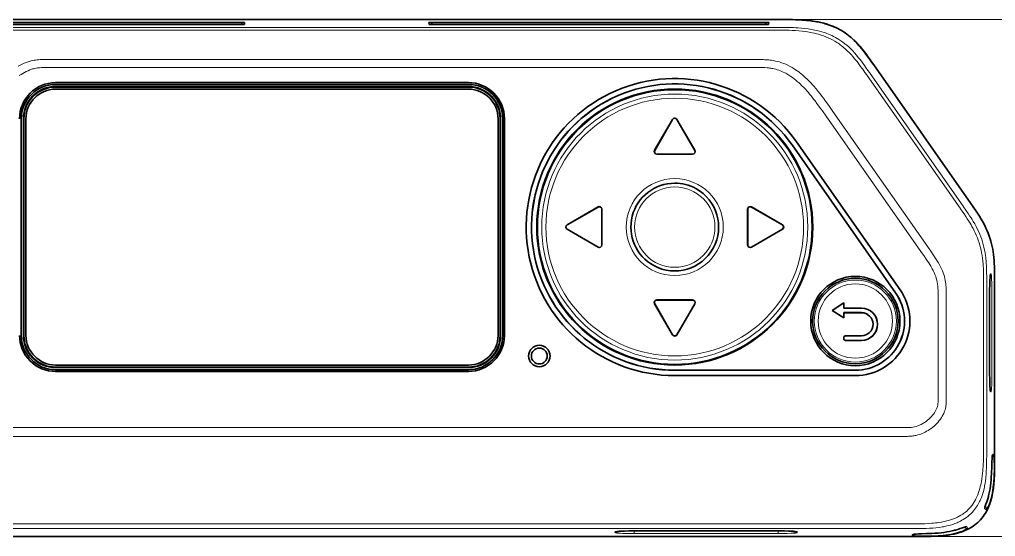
# Model space of a CAD drawing. Extents: x 0 to 297, y 0 to 210.
# Drawn here: x 122.3 to 197.9, y 76.2 to 116.3 of the extents above; entities that cross this region are included whole.
import ezdxf

# ---------------------------------------------------------------- set-up
doc = ezdxf.new("R2010")
doc.units = 0

msp = doc.modelspace()

# ---------------------------------------------------------------- linework, layer by layer
at = {"color": 7, "lineweight": 35}
for p, q in [((117.792, 116.278), (181.025, 116.278)), ((117.792, 116.278), (181.025, 116.278)), ((139.491, 116.047), (118.665, 116.047)), ((139.485, 115.887), (118.67, 115.887)), ((154.225, 116.047), (180.131, 116.047)), ((154.23, 115.887), (180.125, 115.887)), ((125.063, 111.384), (157.063, 111.384)), ((125.063, 111.247), (157.063, 111.247)), ((157.063, 111.084), (125.063, 111.084)), ((125.063, 111.044), (157.063, 111.044)), ((125.063, 110.881), (157.063, 110.881)), ((157.063, 89.486), (125.063, 89.486)), ((157.063, 89.323), (125.063, 89.323)), ((125.063, 89.284), (157.063, 89.284)), ((157.063, 89.12), (125.063, 89.12)), ((157.063, 88.984), (125.063, 88.984)), ((191.849, 76.189), (112.821, 76.189))]:
    msp.add_line(p, q, dxfattribs=at)
at = {"color": 7, "lineweight": 35, "ltscale": 0.003998}
for p, q in [((139.485, 115.887), (139.491, 116.047)), ((154.23, 115.887), (154.225, 116.047)), ((180.125, 115.887), (180.131, 116.047))]:
    msp.add_line(p, q, dxfattribs=at)
at = {"color": 7, "lineweight": 35, "ltscale": 0.005292}
for p, q in [((139.485, 115.887), (139.696, 115.898)), ((154.019, 115.898), (154.23, 115.887)), ((180.125, 115.887), (180.336, 115.898))]:
    msp.add_line(p, q, dxfattribs=at)
at = {"color": 7, "lineweight": 35, "ltscale": 0.005448}
for p, q in [((139.709, 116.035), (139.491, 116.047)), ((154.007, 116.035), (154.225, 116.047)), ((180.131, 116.047), (180.349, 116.035))]:
    msp.add_line(p, q, dxfattribs=at)
at = {"color": 7, "lineweight": 35, "ltscale": 0.003447}
for p, q in [((139.696, 115.898), (139.709, 116.035)), ((154.019, 115.898), (154.007, 116.035)), ((180.349, 116.035), (180.336, 115.898))]:
    msp.add_line(p, q, dxfattribs=at)
at = {"color": 1, "lineweight": 13}
for p, q in [((181.025, 116.278), (214.61, 116.278)), ((191.849, 76.189), (214.61, 76.189))]:
    msp.add_line(p, q, dxfattribs=at)
at = {"color": 7, "lineweight": 13}
for p, q in [((180.6, 115.668), (118.595, 115.668)), ((180.6, 115.458), (118.595, 115.458)), ((124.262, 113.175), (179.439, 113.175)), ((124.262, 112.562), (179.439, 112.562)), ((117.689, 84.628), (190.884, 84.628)), ((117.689, 83.952), (190.884, 83.952)), ((191.204, 77.163), (113.367, 77.163)), ((191.204, 76.797), (113.367, 76.797))]:
    msp.add_line(p, q, dxfattribs=at)
at = {"color": 7, "lineweight": 13, "ltscale": 0.002681}
msp.add_line((180.707, 115.668), (180.6, 115.668), dxfattribs=at)
at = {"color": 7, "lineweight": 13, "ltscale": 0.002686}
msp.add_line((180.707, 115.458), (180.6, 115.458), dxfattribs=at)
at = {"color": 7, "lineweight": 35, "ltscale": 0.328117}
msp.add_line((188.494, 112.755), (196.022, 102.004), dxfattribs=at)
at = {"color": 7, "lineweight": 13, "ltscale": 0.001592}
msp.add_line((188.213, 112.093), (188.177, 112.145), dxfattribs=at)
at = {"color": 7, "lineweight": 13, "ltscale": 0.313793}
for p, q in [((195.413, 101.811), (188.213, 112.093)), ((195.179, 101.648), (187.98, 111.93))]:
    msp.add_line(p, q, dxfattribs=at)
at = {"color": 7, "lineweight": 13, "ltscale": 0.001595}
msp.add_line((187.98, 111.93), (187.943, 111.982), dxfattribs=at)
at = {"color": 7, "lineweight": 13, "ltscale": 0.320054}
for p, q in [((185.33, 109.147), (192.673, 98.66)), ((184.8, 108.776), (192.143, 98.289))]:
    msp.add_line(p, q, dxfattribs=at)
at = {"color": 7, "lineweight": 35, "ltscale": 0.42}
for p, q in [((122.4, 108.584), (122.4, 91.784)), ((122.563, 91.784), (122.563, 108.584)), ((122.602, 108.584), (122.602, 91.784)), ((122.765, 108.584), (122.765, 91.784)), ((159.36, 91.784), (159.36, 108.584)), ((159.523, 91.784), (159.523, 108.584)), ((159.563, 108.584), (159.563, 91.784)), ((159.726, 91.784), (159.726, 108.584)), ((159.863, 91.784), (159.863, 108.584))]:
    msp.add_line(p, q, dxfattribs=at)
at = {"color": 7, "lineweight": 35, "ltscale": 0.069282}
for p, q in [((171.504, 106.134), (172.89, 108.534)), ((171.511, 106.13), (172.896, 108.53)), ((174.615, 106.13), (173.229, 108.53)), ((174.622, 106.134), (173.236, 108.534)), ((174.448, 105.834), (171.677, 105.834)), ((167.113, 101.742), (164.713, 100.357)), ((167.117, 101.736), (164.717, 100.35)), ((167.413, 98.798), (167.413, 101.569)), ((178.713, 101.569), (178.713, 98.798)), ((179.009, 101.736), (181.409, 100.35)), ((179.013, 101.742), (181.413, 100.357)), ((167.113, 98.625), (164.713, 100.01)), ((167.117, 98.632), (164.717, 100.017)), ((179.009, 98.632), (181.409, 100.017)), ((179.013, 98.625), (181.413, 100.01)), ((171.504, 94.234), (172.89, 91.834)), ((171.511, 94.237), (172.896, 91.837)), ((171.677, 94.534), (174.448, 94.534)), ((174.615, 94.237), (173.229, 91.837)), ((174.622, 94.234), (173.236, 91.834))]:
    msp.add_line(p, q, dxfattribs=at)
at = {"color": 7, "lineweight": 13, "ltscale": 0.000197164}
for p, q in [((172.896, 108.53), (172.89, 108.534)), ((173.229, 108.53), (173.236, 108.534)), ((164.717, 100.35), (164.713, 100.357)), ((164.717, 100.017), (164.713, 100.01)), ((181.409, 100.35), (181.413, 100.357)), ((181.409, 100.017), (181.413, 100.01)), ((172.896, 91.837), (172.89, 91.834)), ((173.229, 91.837), (173.236, 91.834))]:
    msp.add_line(p, q, dxfattribs=at)
at = {"color": 7, "lineweight": 35, "ltscale": 0.35}
for p, q in [((182.497, 106.79), (190.527, 95.322)), ((182.155, 106.55), (190.185, 95.082)), ((182.158, 106.552), (190.188, 95.084)), ((187.063, 89.084), (173.063, 89.084)), ((187.063, 89.08), (173.063, 89.08)), ((187.063, 88.666), (173.063, 88.666))]:
    msp.add_line(p, q, dxfattribs=at)
at = {"color": 7, "lineweight": 13, "ltscale": 0.000196927}
for p, q in [((171.511, 106.13), (171.504, 106.134)), ((174.615, 106.13), (174.622, 106.134)), ((171.511, 94.237), (171.504, 94.234)), ((174.615, 94.237), (174.622, 94.234))]:
    msp.add_line(p, q, dxfattribs=at)
at = {"color": 7, "lineweight": 13, "ltscale": 8.7519e-05}
msp.add_line((182.158, 106.552), (182.155, 106.55), dxfattribs=at)
at = {"color": 7, "lineweight": 35, "ltscale": 0.069283}
for p, q in [((174.448, 105.842), (171.677, 105.842)), ((167.405, 98.798), (167.405, 101.569)), ((178.721, 101.569), (178.721, 98.798)), ((171.677, 94.526), (174.448, 94.526))]:
    msp.add_line(p, q, dxfattribs=at)
at = {"color": 7, "lineweight": 13, "ltscale": 0.000198746}
for p, q in [((171.677, 105.842), (171.677, 105.834)), ((174.448, 105.842), (174.448, 105.834)), ((167.405, 101.569), (167.413, 101.569)), ((178.721, 101.569), (178.713, 101.569)), ((167.405, 98.798), (167.413, 98.798)), ((178.721, 98.798), (178.713, 98.798)), ((171.677, 94.526), (171.677, 94.534))]:
    msp.add_line(p, q, dxfattribs=at)
at = {"color": 7, "lineweight": 13, "ltscale": 0.000196832}
for p, q in [((167.117, 101.736), (167.113, 101.742)), ((167.117, 98.632), (167.113, 98.625))]:
    msp.add_line(p, q, dxfattribs=at)
at = {"color": 7, "lineweight": 13, "ltscale": 0.000197022}
for p, q in [((179.009, 101.736), (179.013, 101.742)), ((179.009, 98.632), (179.013, 98.625))]:
    msp.add_line(p, q, dxfattribs=at)
at = {"color": 7, "lineweight": 13, "ltscale": 0.001517}
msp.add_line((195.179, 101.648), (195.214, 101.598), dxfattribs=at)
at = {"color": 7, "lineweight": 13, "ltscale": 0.00152}
msp.add_line((195.413, 101.811), (195.447, 101.762), dxfattribs=at)
at = {"color": 7, "lineweight": 35, "ltscale": 0.000530051}
msp.add_line((197.519, 99.275), (197.513, 99.295), dxfattribs=at)
at = {"color": 7, "lineweight": 13, "ltscale": 0.00575}
msp.add_line((197.505, 96.296), (197.492, 96.066), dxfattribs=at)
at = {"color": 7, "lineweight": 35, "ltscale": 0.005599}
msp.add_line((197.493, 96.057), (197.505, 96.281), dxfattribs=at)
at = {"color": 7, "lineweight": 13, "ltscale": 0.000384379}
msp.add_line((197.505, 96.281), (197.505, 96.296), dxfattribs=at)
at = {"color": 7, "lineweight": 13, "ltscale": 0.000788117}
msp.add_line((197.578, 96.565), (197.546, 96.565), dxfattribs=at)
at = {"color": 7, "lineweight": 13, "ltscale": 0.005738}
msp.add_line((197.619, 96.34), (197.633, 96.111), dxfattribs=at)
at = {"color": 7, "lineweight": 35, "ltscale": 0.349612}
msp.add_line((197.858, 96.181), (197.858, 82.197), dxfattribs=at)
at = {"color": 7, "lineweight": 13, "ltscale": 0.001833}
msp.add_line((197.003, 95.916), (197.003, 95.989), dxfattribs=at)
at = {"color": 7, "lineweight": 13, "ltscale": 0.320125}
for p, q in [((197.003, 83.111), (197.003, 95.916)), ((197.248, 83.111), (197.248, 95.916))]:
    msp.add_line(p, q, dxfattribs=at)
at = {"color": 7, "lineweight": 13, "ltscale": 0.001829}
msp.add_line((197.248, 95.916), (197.248, 95.989), dxfattribs=at)
at = {"color": 7, "lineweight": 13, "ltscale": 8.76285e-05}
msp.add_line((190.188, 95.084), (190.185, 95.082), dxfattribs=at)
at = {"color": 7, "lineweight": 13, "ltscale": 0.207325}
for p, q in [((193.48, 95.056), (193.48, 86.763)), ((194.109, 95.056), (194.109, 86.763))]:
    msp.add_line(p, q, dxfattribs=at)
at = {"color": 7, "lineweight": 13, "ltscale": 0.16}
for p, q in [((197.476, 88.784), (197.476, 95.184)), ((197.652, 95.184), (197.652, 88.784))]:
    msp.add_line(p, q, dxfattribs=at)
at = {"color": 7, "lineweight": 35, "ltscale": 0.16}
msp.add_line((197.476, 88.784), (197.476, 95.184), dxfattribs=at)
at = {"color": 7, "lineweight": 13, "ltscale": 0.000198555}
msp.add_line((174.448, 94.526), (174.448, 94.534), dxfattribs=at)
at = {"color": 7, "lineweight": 35, "ltscale": 0.026976}
for p in [(186.165, 94.3), (186.165, 93.141)]:
    msp.add_line(p, (185.255, 93.721), dxfattribs=at)
at = {"color": 7, "lineweight": 35, "ltscale": 0.026754}
for p, q in [((186.163, 94.296), (185.26, 93.721)), ((185.26, 93.721), (186.163, 93.146))]:
    msp.add_line(p, q, dxfattribs=at)
at = {"color": 7, "lineweight": 35, "ltscale": 0.000136057}
msp.add_line((186.163, 94.296), (186.165, 94.3), dxfattribs=at)
at = {"color": 7, "lineweight": 35, "ltscale": 0.01}
for p, q in [((186.163, 94.296), (186.163, 93.896)), ((186.163, 93.546), (186.163, 93.146))]:
    msp.add_line(p, q, dxfattribs=at)
at = {"color": 7, "lineweight": 35, "ltscale": 9.25212e-05}
msp.add_line((186.163, 93.896), (186.165, 93.898), dxfattribs=at)
at = {"color": 7, "lineweight": 35, "ltscale": 0.034375}
for p, q in [((187.538, 93.896), (186.163, 93.896)), ((187.538, 93.546), (186.163, 93.546))]:
    msp.add_line(p, q, dxfattribs=at)
at = {"color": 7, "lineweight": 35, "ltscale": 0.010054}
for p, q in [((186.165, 94.3), (186.165, 93.898)), ((186.165, 93.543), (186.165, 93.141))]:
    msp.add_line(p, q, dxfattribs=at)
at = {"color": 7, "lineweight": 35, "ltscale": 0.03431}
for p, q in [((187.538, 93.898), (186.165, 93.898)), ((187.538, 93.543), (186.165, 93.543))]:
    msp.add_line(p, q, dxfattribs=at)
at = {"color": 7, "lineweight": 13, "ltscale": 6.56128e-05}
msp.add_line((187.538, 93.898), (187.538, 93.896), dxfattribs=at)
at = {"color": 7, "lineweight": 35, "ltscale": 0.000121689}
msp.add_line((185.26, 93.721), (185.255, 93.721), dxfattribs=at)
at = {"color": 7, "lineweight": 35, "ltscale": 9.2386e-05}
msp.add_line((186.163, 93.546), (186.165, 93.543), dxfattribs=at)
at = {"color": 7, "lineweight": 35, "ltscale": 0.00013589}
msp.add_line((186.163, 93.146), (186.165, 93.141), dxfattribs=at)
at = {"color": 7, "lineweight": 13, "ltscale": 6.54221e-05}
for p, q in [((187.538, 93.543), (187.538, 93.546)), ((187.538, 91.748), (187.538, 91.746)), ((187.538, 91.393), (187.538, 91.396))]:
    msp.add_line(p, q, dxfattribs=at)
at = {"color": 7, "lineweight": 13, "ltscale": 9.2386e-05}
for p, q in [((186.16, 91.598), (186.163, 91.596)), ((186.16, 91.543), (186.163, 91.546))]:
    msp.add_line(p, q, dxfattribs=at)
at = {"color": 7, "lineweight": 35, "ltscale": 0.001382}
msp.add_line((186.16, 91.598), (186.16, 91.543), dxfattribs=at)
at = {"color": 7, "lineweight": 35, "ltscale": 0.001251}
msp.add_line((186.163, 91.596), (186.163, 91.546), dxfattribs=at)
at = {"color": 7, "lineweight": 35, "ltscale": 0.030691}
for p, q in [((187.538, 91.748), (186.31, 91.748)), ((187.538, 91.393), (186.31, 91.393))]:
    msp.add_line(p, q, dxfattribs=at)
at = {"color": 7, "lineweight": 13, "ltscale": 9.26557e-05}
for p, q in [((186.31, 91.748), (186.313, 91.746)), ((186.31, 91.393), (186.313, 91.396))]:
    msp.add_line(p, q, dxfattribs=at)
at = {"color": 7, "lineweight": 35, "ltscale": 0.030626}
for p, q in [((186.313, 91.746), (187.538, 91.746)), ((186.313, 91.396), (187.538, 91.396))]:
    msp.add_line(p, q, dxfattribs=at)
at = {"color": 7, "lineweight": 13, "ltscale": 8.75473e-05}
for p, q in [((173.063, 89.08), (173.063, 89.084)), ((187.063, 89.08), (187.063, 89.084))]:
    msp.add_line(p, q, dxfattribs=at)
at = {"color": 7, "lineweight": 13, "ltscale": 0.000786209}
msp.add_line((197.548, 87.403), (197.579, 87.403), dxfattribs=at)
at = {"color": 7, "lineweight": 13, "ltscale": 0.007665}
msp.add_line((197.002, 82.804), (197.003, 83.111), dxfattribs=at)
at = {"color": 7, "lineweight": 13, "ltscale": 0.007608}
msp.add_line((197.248, 82.807), (197.248, 83.111), dxfattribs=at)
at = {"color": 7, "lineweight": 13, "ltscale": 0.000768372}
msp.add_line((197.746, 82.573), (197.716, 82.57), dxfattribs=at)
at = {"color": 7, "lineweight": 13, "ltscale": 0.000388555}
msp.add_line((197.378, 79.231), (197.364, 79.238), dxfattribs=at)
at = {"color": 7, "lineweight": 13, "ltscale": 0.00305}
for p, q in [((197.184, 78.29), (197.078, 78.35)), ((195.756, 76.862), (195.696, 76.968))]:
    msp.add_line(p, q, dxfattribs=at)
at = {"color": 7, "lineweight": 13, "ltscale": 0.001394}
for p, q in [((168.43, 76.549), (168.43, 76.493)), ((182.556, 76.493), (182.556, 76.549))]:
    msp.add_line(p, q, dxfattribs=at)
at = {"color": 7, "lineweight": 13, "ltscale": 0.000877762}
msp.add_line((169.909, 76.624), (169.909, 76.589), dxfattribs=at)
at = {"color": 7, "lineweight": 13, "ltscale": 0.279168}
msp.add_line((181.076, 76.589), (169.909, 76.589), dxfattribs=at)
at = {"color": 7, "lineweight": 13, "ltscale": 0.004373}
for p, q in [((169.911, 76.414), (169.909, 76.589)), ((181.074, 76.414), (181.076, 76.589))]:
    msp.add_line(p, q, dxfattribs=at)
at = {"color": 7, "lineweight": 13, "ltscale": 0.279047}
msp.add_line((169.912, 76.625), (181.074, 76.625), dxfattribs=at)
at = {"color": 7, "lineweight": 35, "ltscale": 0.279039}
msp.add_line((169.912, 76.624), (181.074, 76.624), dxfattribs=at)
at = {"color": 7, "lineweight": 13, "ltscale": 0.00087738}
msp.add_line((181.076, 76.624), (181.076, 76.589), dxfattribs=at)
at = {"color": 7, "lineweight": 13, "ltscale": 0.000927734}
for p, q in [((191.204, 77.163), (191.241, 77.163)), ((191.204, 76.797), (191.241, 76.797))]:
    msp.add_line(p, q, dxfattribs=at)
at = {"color": 7, "lineweight": 13, "ltscale": 0.000387372}
msp.add_line((194.808, 76.682), (194.816, 76.669), dxfattribs=at)
at = {"color": 7, "lineweight": 13, "ltscale": 0.279084}
msp.add_line((181.074, 76.414), (169.911, 76.414), dxfattribs=at)
at = {"color": 7, "lineweight": 13, "ltscale": 0.000768162}
msp.add_line((191.476, 76.331), (191.473, 76.3), dxfattribs=at)
at = {"color": 7, "lineweight": 35}
for points in [[(181.025, 116.278), (181.478, 116.278), (181.933, 116.274), (182.187, 116.27), (182.439, 116.262), (182.637, 116.255), (182.834, 116.245), (183.132, 116.224), (183.288, 116.211), (183.444, 116.195), (183.583, 116.179), (183.722, 116.161), (183.941, 116.128), (184.157, 116.089), (184.371, 116.045), (184.583, 115.994), (184.79, 115.936), (184.892, 115.905), (184.993, 115.872), (185.127, 115.825), (185.26, 115.775), (185.39, 115.721), (185.545, 115.652), (185.698, 115.578), (185.847, 115.499), (185.994, 115.415), (186.138, 115.325), (186.27, 115.237), (186.4, 115.145), (186.527, 115.048), (186.651, 114.948), (186.733, 114.878), (186.813, 114.808), (186.97, 114.661), (187.098, 114.535), (187.222, 114.404), (187.344, 114.27), (187.434, 114.168), (187.522, 114.063), (187.695, 113.85), (187.831, 113.674), (187.966, 113.496), (188.143, 113.252), (188.261, 113.086), (188.494, 112.755)], [(181.025, 116.278), (181.645, 116.277), (181.955, 116.274), (182.189, 116.27), (182.423, 116.263), (182.599, 116.256), (182.774, 116.248), (182.95, 116.237), (183.126, 116.225), (183.389, 116.201), (183.652, 116.17), (183.787, 116.151), (183.923, 116.131), (184.048, 116.11), (184.173, 116.086), (184.394, 116.04), (184.503, 116.014), (184.613, 115.986), (184.721, 115.956), (184.829, 115.925), (184.99, 115.873), (185.15, 115.817), (185.307, 115.756), (185.462, 115.69)], [(186.939, 114.691), (187.058, 114.575), (187.174, 114.456), (187.287, 114.334), (187.37, 114.241), (187.452, 114.147), (187.611, 113.955), (187.766, 113.76), (187.917, 113.562), (188.064, 113.361), (188.161, 113.227), (188.352, 112.957), (188.494, 112.755)], [(197.858, 96.181), (197.857, 96.6), (197.855, 96.808), (197.847, 97.12), (197.838, 97.353), (197.824, 97.585), (197.805, 97.816), (197.78, 98.046), (197.749, 98.274), (197.715, 98.479), (197.675, 98.681), (197.629, 98.883), (197.576, 99.082), (197.517, 99.28), (197.447, 99.49), (197.369, 99.698), (197.284, 99.904), (197.192, 100.107), (197.093, 100.307), (197.029, 100.43), (196.963, 100.552), (196.893, 100.675), (196.822, 100.797), (196.68, 101.03), (196.532, 101.26), (196.424, 101.422), (196.203, 101.744), (196.022, 102.004)], [(197.527, 87.485), (197.516, 87.56), (197.506, 87.667), (197.496, 87.841), (197.486, 88.092), (197.479, 88.425), (197.476, 88.784)], [(197.858, 82.197), (197.856, 81.652), (197.853, 81.368), (197.847, 81.084), (197.838, 80.833), (197.825, 80.583), (197.806, 80.319), (197.779, 80.056), (197.764, 79.926), (197.745, 79.795), (197.725, 79.667), (197.703, 79.539), (197.669, 79.37), (197.631, 79.203), (197.588, 79.037), (197.559, 78.94), (197.529, 78.844), (197.499, 78.753), (197.467, 78.664), (197.414, 78.528), (197.356, 78.395), (197.294, 78.264), (197.227, 78.136), (197.147, 77.998), (197.061, 77.863), (196.969, 77.734), (196.871, 77.609), (196.767, 77.489), (196.657, 77.374), (196.55, 77.272), (196.438, 77.175), (196.321, 77.083), (196.2, 76.997), (196.075, 76.915), (195.946, 76.839), (195.821, 76.772), (195.693, 76.709), (195.563, 76.651), (195.43, 76.598), (195.34, 76.564), (195.25, 76.533), (195.066, 76.475), (194.91, 76.432), (194.753, 76.394), (194.594, 76.36), (194.478, 76.338), (194.361, 76.318), (194.235, 76.298), (194.109, 76.281), (193.88, 76.255), (193.648, 76.234), (193.416, 76.218), (193.24, 76.209), (193.065, 76.202), (192.797, 76.195), (192.527, 76.191), (192.346, 76.19), (191.849, 76.189)], [(197.169, 78.035), (197.212, 78.109), (197.253, 78.185), (197.293, 78.261), (197.33, 78.339), (197.4, 78.496), (197.464, 78.656), (197.521, 78.818), (197.564, 78.954), (197.602, 79.091), (197.638, 79.23), (197.661, 79.334), (197.684, 79.438), (197.722, 79.648), (197.751, 79.835), (197.775, 80.022), (197.796, 80.209), (197.808, 80.35), (197.819, 80.491), (197.831, 80.691), (197.841, 80.89), (197.848, 81.115), (197.853, 81.339), (197.856, 81.583), (197.857, 82.057), (197.858, 82.197)], [(197.619, 81.052), (197.642, 81.66), (197.655, 82.003), (197.666, 82.205), (197.677, 82.356)], [(197.619, 81.052), (197.606, 80.809), (197.589, 80.57), (197.567, 80.338), (197.54, 80.111), (197.507, 79.893), (197.469, 79.682), (197.426, 79.481), (197.395, 79.353), (197.378, 79.291)], [(197.378, 79.291), (197.326, 79.11), (197.253, 78.882), (197.184, 78.685), (197.13, 78.535), (197.111, 78.481), (197.098, 78.439)], [(169.912, 76.624), (169.492, 76.621), (169.166, 76.614), (168.94, 76.605), (168.757, 76.595), (168.657, 76.586), (168.593, 76.579)], [(182.392, 76.579), (182.273, 76.591), (182.104, 76.602), (181.886, 76.612), (181.566, 76.62), (181.143, 76.624), (181.074, 76.624)], [(192.994, 76.427), (192.581, 76.411), (192.205, 76.398), (191.97, 76.388), (191.785, 76.377), (191.69, 76.369)], [(191.849, 76.189), (192.309, 76.19), (192.724, 76.194), (192.932, 76.198), (193.185, 76.207), (193.438, 76.22), (193.72, 76.24), (193.861, 76.253), (194.001, 76.268), (194.132, 76.284), (194.262, 76.302), (194.384, 76.322), (194.505, 76.343), (194.693, 76.381), (194.88, 76.424), (195.065, 76.475), (195.248, 76.532), (195.406, 76.588), (195.562, 76.651), (195.715, 76.72), (195.865, 76.795), (196.011, 76.877)], [(192.994, 76.427), (193.238, 76.44), (193.476, 76.457), (193.709, 76.479), (193.935, 76.506), (194.154, 76.539), (194.364, 76.577), (194.565, 76.62), (194.693, 76.652), (194.756, 76.668)], [(195.608, 76.948), (195.526, 76.922), (195.38, 76.869), (195.179, 76.798), (195.004, 76.741), (194.819, 76.686), (194.756, 76.668)]]:
    msp.add_lwpolyline(points, dxfattribs=at)
at = {"color": 7, "lineweight": 13}
for points in [[(188.177, 112.145), (188.043, 112.337), (187.863, 112.591), (187.773, 112.716), (187.636, 112.902), (187.535, 113.037), (187.433, 113.171), (187.295, 113.345), (187.153, 113.516), (187.009, 113.682), (186.86, 113.843), (186.708, 113.999), (186.551, 114.148), (186.406, 114.277), (186.257, 114.401), (186.105, 114.519), (185.949, 114.631), (185.788, 114.737), (185.654, 114.819), (185.518, 114.896), (185.379, 114.969), (185.238, 115.038), (185.111, 115.095), (184.982, 115.149), (184.852, 115.2), (184.753, 115.236), (184.653, 115.27), (184.473, 115.327), (184.289, 115.378), (184.104, 115.424), (183.917, 115.464), (183.797, 115.488), (183.677, 115.509), (183.544, 115.531), (183.411, 115.55), (183.157, 115.581), (182.901, 115.607), (182.643, 115.627), (182.455, 115.638), (182.267, 115.647), (182.077, 115.654), (181.887, 115.659), (181.614, 115.664), (181.431, 115.666), (181.064, 115.668), (180.707, 115.668)], [(187.943, 111.982), (187.809, 112.174), (187.633, 112.421), (187.545, 112.543), (187.413, 112.724), (187.304, 112.869), (187.194, 113.011), (187.102, 113.126), (187.01, 113.239), (186.871, 113.403), (186.729, 113.561), (186.584, 113.713), (186.436, 113.86), (186.284, 114), (186.128, 114.134), (185.969, 114.261), (185.887, 114.322), (185.805, 114.382), (185.722, 114.439), (185.638, 114.495), (185.473, 114.597), (185.304, 114.692), (185.132, 114.781), (184.955, 114.863), (184.775, 114.939), (184.591, 115.009), (184.404, 115.073), (184.213, 115.13), (184.051, 115.174), (183.887, 115.214), (183.721, 115.25), (183.599, 115.274), (183.477, 115.296), (183.345, 115.318), (183.212, 115.338), (182.952, 115.37), (182.689, 115.397), (182.423, 115.417), (182.156, 115.433), (181.939, 115.442), (181.722, 115.448), (181.504, 115.453), (181.067, 115.457), (180.707, 115.458)], [(124.262, 113.175), (124.117, 113.174), (123.984, 113.171), (123.854, 113.165), (123.743, 113.158), (123.634, 113.149), (123.516, 113.135), (123.399, 113.117), (123.244, 113.088), (123.09, 113.051), (122.937, 113.007), (122.858, 112.981), (122.778, 112.953), (122.62, 112.89), (122.462, 112.82), (122.306, 112.742), (122.151, 112.657)], [(179.439, 113.175), (179.649, 113.174), (179.756, 113.173), (179.915, 113.169), (180.036, 113.164), (180.157, 113.157), (180.361, 113.14), (180.463, 113.129), (180.565, 113.116), (180.717, 113.091), (180.869, 113.061), (181.021, 113.026), (181.171, 112.986), (181.34, 112.932), (181.508, 112.871), (181.674, 112.803), (181.837, 112.728), (181.998, 112.647), (182.156, 112.559), (182.31, 112.465), (182.433, 112.385), (182.553, 112.302), (182.671, 112.215), (182.758, 112.149), (182.844, 112.08), (183.013, 111.94), (183.177, 111.794), (183.337, 111.643), (183.492, 111.489), (183.643, 111.331), (183.741, 111.224), (183.838, 111.116), (184.026, 110.898), (184.185, 110.704), (184.341, 110.508), (184.469, 110.342), (184.595, 110.175), (184.763, 109.947), (184.927, 109.718), (185.063, 109.527), (185.33, 109.147)], [(124.262, 112.562), (124.143, 112.561), (123.972, 112.555), (123.809, 112.543), (123.655, 112.524), (123.55, 112.507), (123.448, 112.486), (123.349, 112.462), (123.276, 112.441), (123.204, 112.419), (123.062, 112.368), (122.922, 112.311), (122.787, 112.248), (122.651, 112.178), (122.516, 112.102), (122.38, 112.018), (122.245, 111.928)], [(179.439, 112.562), (179.71, 112.561), (179.843, 112.558), (180.041, 112.549), (180.228, 112.534), (180.32, 112.525), (180.412, 112.513), (180.5, 112.5), (180.587, 112.485), (180.673, 112.468), (180.759, 112.449), (180.887, 112.417), (181.014, 112.38), (181.139, 112.339), (181.263, 112.293), (181.372, 112.248), (181.48, 112.199), (181.587, 112.147), (181.666, 112.106), (181.745, 112.062), (181.901, 111.97), (182.055, 111.87), (182.192, 111.775), (182.327, 111.674), (182.459, 111.568), (182.589, 111.458), (182.675, 111.382), (182.76, 111.304), (182.926, 111.144), (183.062, 111.007), (183.195, 110.866), (183.325, 110.722), (183.421, 110.613), (183.515, 110.502), (183.615, 110.382), (183.713, 110.261), (183.831, 110.112), (183.946, 109.961), (184.084, 109.778), (184.219, 109.595), (184.396, 109.349), (184.513, 109.184), (184.8, 108.776)], [(195.214, 101.598), (195.401, 101.33), (195.492, 101.198), (195.619, 101.01), (195.744, 100.822), (195.854, 100.649), (195.961, 100.475), (196.033, 100.354), (196.103, 100.231), (196.192, 100.067), (196.278, 99.902), (196.359, 99.735), (196.444, 99.546), (196.523, 99.355), (196.596, 99.161), (196.662, 98.965), (196.72, 98.774), (196.772, 98.581), (196.817, 98.387), (196.857, 98.19), (196.892, 97.991), (196.923, 97.767), (196.949, 97.542), (196.968, 97.314), (196.978, 97.158), (196.987, 97.002), (196.994, 96.811), (197, 96.478), (197.002, 96.195), (197.003, 95.989)], [(195.447, 101.762), (195.635, 101.492), (195.817, 101.226), (195.926, 101.062), (196.033, 100.897), (196.118, 100.762), (196.2, 100.626), (196.319, 100.422), (196.432, 100.216), (196.538, 100.007), (196.628, 99.817), (196.711, 99.625), (196.789, 99.43), (196.86, 99.234), (196.924, 99.035), (196.985, 98.825), (197.038, 98.614), (197.084, 98.4), (197.123, 98.185), (197.156, 97.968), (197.173, 97.835), (197.188, 97.702), (197.201, 97.561), (197.213, 97.419), (197.229, 97.155), (197.239, 96.89), (197.244, 96.694), (197.247, 96.302), (197.248, 95.989)], [(192.673, 98.66), (192.961, 98.248), (193.103, 98.041), (193.21, 97.881), (193.316, 97.718), (193.442, 97.514), (193.505, 97.406), (193.567, 97.297), (193.622, 97.194), (193.676, 97.09), (193.746, 96.943), (193.811, 96.794), (193.871, 96.642), (193.922, 96.496), (193.967, 96.348), (194.005, 96.198), (194.037, 96.047), (194.06, 95.913), (194.078, 95.778), (194.091, 95.643), (194.098, 95.542), (194.103, 95.442), (194.108, 95.225), (194.109, 95.056)], [(192.143, 98.289), (192.419, 97.894), (192.555, 97.697), (192.656, 97.548), (192.754, 97.399), (192.831, 97.277), (192.906, 97.155), (192.964, 97.055), (193.021, 96.955), (193.1, 96.805), (193.173, 96.654), (193.239, 96.502), (193.295, 96.357), (193.343, 96.21), (193.384, 96.062), (193.417, 95.913), (193.442, 95.762), (193.46, 95.608), (193.472, 95.449), (193.478, 95.268), (193.48, 95.056)], [(197.546, 96.565), (197.545, 96.564), (197.542, 96.562), (197.539, 96.557), (197.533, 96.54), (197.525, 96.499), (197.517, 96.438), (197.505, 96.296)], [(197.578, 96.565), (197.579, 96.564), (197.582, 96.562), (197.585, 96.558), (197.591, 96.542), (197.6, 96.503), (197.609, 96.444), (197.619, 96.34)], [(197.476, 88.784), (197.478, 88.425), (197.486, 88.082), (197.492, 87.905), (197.5, 87.746), (197.508, 87.639), (197.516, 87.549), (197.522, 87.493), (197.529, 87.45), (197.537, 87.421), (197.542, 87.409), (197.544, 87.405), (197.546, 87.404), (197.548, 87.403)], [(197.652, 88.784), (197.649, 88.423), (197.642, 88.078), (197.635, 87.902), (197.627, 87.744), (197.62, 87.635), (197.611, 87.544), (197.605, 87.49), (197.598, 87.448), (197.59, 87.419), (197.585, 87.408), (197.583, 87.405), (197.58, 87.403), (197.579, 87.403)], [(193.48, 86.763), (193.479, 86.67), (193.475, 86.58), (193.47, 86.519), (193.463, 86.46), (193.448, 86.369), (193.428, 86.281), (193.402, 86.197), (193.384, 86.147), (193.365, 86.097), (193.341, 86.043), (193.315, 85.989), (193.26, 85.888), (193.197, 85.787), (193.126, 85.686), (193.049, 85.586), (192.964, 85.487), (192.873, 85.392), (192.769, 85.294), (192.659, 85.2), (192.544, 85.112), (192.424, 85.03), (192.362, 84.991), (192.299, 84.954), (192.235, 84.918), (192.171, 84.885), (192.084, 84.844), (191.997, 84.806), (191.909, 84.772), (191.782, 84.73), (191.655, 84.696), (191.527, 84.67), (191.399, 84.651), (191.274, 84.638), (191.145, 84.631), (191.013, 84.628), (190.884, 84.628)], [(194.109, 86.763), (194.106, 86.6), (194.103, 86.517), (194.096, 86.43), (194.086, 86.342), (194.069, 86.232), (194.046, 86.122), (194.017, 86.012), (193.982, 85.902), (193.949, 85.817), (193.913, 85.732), (193.874, 85.648), (193.842, 85.585), (193.808, 85.524), (193.735, 85.403), (193.655, 85.285), (193.57, 85.171), (193.479, 85.062), (193.381, 84.954), (193.279, 84.851), (193.171, 84.753), (193.06, 84.659), (192.944, 84.57), (192.825, 84.486), (192.703, 84.408), (192.593, 84.344), (192.481, 84.285), (192.367, 84.23), (192.251, 84.179), (192.135, 84.135), (192.017, 84.095), (191.899, 84.06), (191.78, 84.031), (191.7, 84.014), (191.621, 83.999), (191.541, 83.987), (191.461, 83.977), (191.304, 83.962), (191.196, 83.956), (191.09, 83.953), (190.884, 83.952)], [(191.241, 76.797), (191.711, 76.798), (191.944, 76.799), (192.291, 76.805), (192.549, 76.814), (192.805, 76.826), (193.059, 76.844), (193.31, 76.867), (193.559, 76.897), (193.784, 76.931), (193.895, 76.95), (194.006, 76.972), (194.152, 77.003), (194.297, 77.038), (194.44, 77.077), (194.615, 77.131), (194.787, 77.192), (194.956, 77.259), (195.038, 77.295), (195.12, 77.333), (195.227, 77.386), (195.331, 77.443), (195.434, 77.502), (195.56, 77.583), (195.682, 77.668), (195.801, 77.759), (195.914, 77.855), (196.023, 77.956), (196.127, 78.061), (196.226, 78.172), (196.308, 78.273), (196.387, 78.376), (196.461, 78.484), (196.532, 78.594), (196.591, 78.695), (196.647, 78.798), (196.7, 78.903), (196.738, 78.983), (196.774, 79.064), (196.836, 79.214), (196.892, 79.367), (196.943, 79.524), (196.988, 79.683), (197.016, 79.789), (197.042, 79.897), (197.066, 80.007), (197.088, 80.119), (197.12, 80.305), (197.148, 80.493), (197.172, 80.683), (197.186, 80.826), (197.199, 80.971), (197.219, 81.262), (197.231, 81.503), (197.239, 81.746), (197.245, 82.134), (197.247, 82.446), (197.248, 82.807)], [(191.241, 77.163), (191.779, 77.164), (192.048, 77.167), (192.247, 77.171), (192.442, 77.177), (192.718, 77.19), (192.992, 77.209), (193.135, 77.221), (193.276, 77.236), (193.402, 77.251), (193.527, 77.268), (193.739, 77.302), (193.947, 77.342), (194.052, 77.366), (194.156, 77.391), (194.254, 77.416), (194.351, 77.444), (194.512, 77.495), (194.67, 77.552), (194.824, 77.615), (194.972, 77.683), (195.116, 77.757), (195.255, 77.838), (195.388, 77.923), (195.452, 77.968), (195.515, 78.015), (195.607, 78.087), (195.696, 78.163), (195.781, 78.243), (195.864, 78.325), (195.917, 78.382), (195.968, 78.441), (196.019, 78.501), (196.068, 78.562), (196.115, 78.625), (196.161, 78.689), (196.249, 78.821), (196.331, 78.959), (196.372, 79.033), (196.411, 79.109), (196.485, 79.264), (196.553, 79.425), (196.615, 79.591), (196.672, 79.761), (196.715, 79.905), (196.754, 80.053), (196.79, 80.203), (196.814, 80.317), (196.837, 80.432), (196.877, 80.666), (196.905, 80.865), (196.929, 81.067), (196.948, 81.271), (196.961, 81.425), (196.971, 81.58), (196.982, 81.792), (196.99, 82.005), (196.997, 82.266), (197, 82.53), (197.002, 82.804)], [(197.678, 82.377), (197.664, 82.194), (197.657, 82.049), (197.643, 81.719), (197.628, 81.278), (197.619, 81.052)], [(197.378, 79.291), (197.416, 79.442), (197.452, 79.599), (197.493, 79.809), (197.527, 80.024), (197.557, 80.245), (197.58, 80.472), (197.593, 80.615), (197.603, 80.759), (197.619, 81.052)], [(197.584, 79.179), (197.623, 79.341), (197.666, 79.55), (197.704, 79.768), (197.735, 79.994), (197.761, 80.225), (197.775, 80.371), (197.786, 80.519), (197.797, 80.688), (197.805, 80.858), (197.813, 81.074)], [(197.078, 78.35), (197.077, 78.352), (197.075, 78.356), (197.075, 78.364), (197.079, 78.386), (197.093, 78.437), (197.108, 78.48), (197.147, 78.587), (197.208, 78.754), (197.24, 78.846), (197.288, 78.991), (197.357, 79.217), (197.378, 79.291)], [(197.177, 78.666), (197.221, 78.749), (197.266, 78.852), (197.308, 78.97), (197.346, 79.097), (197.378, 79.231)], [(197.184, 78.29), (197.187, 78.289), (197.191, 78.29), (197.198, 78.293), (197.214, 78.31), (197.246, 78.351), (197.285, 78.412), (197.328, 78.488), (197.381, 78.596), (197.434, 78.716), (197.484, 78.847), (197.529, 78.983), (197.57, 79.123), (197.584, 79.179)], [(168.43, 76.549), (168.43, 76.551), (168.431, 76.553), (168.435, 76.555), (168.444, 76.56), (168.475, 76.568), (168.523, 76.576), (168.587, 76.583), (168.753, 76.597), (168.957, 76.607), (169.25, 76.617), (169.567, 76.623), (169.912, 76.625)], [(169.911, 76.414), (169.674, 76.415), (169.443, 76.418), (169.218, 76.423), (169.03, 76.429), (168.858, 76.437), (168.699, 76.447), (168.571, 76.459), (168.518, 76.466), (168.476, 76.473), (168.447, 76.481), (168.438, 76.484), (168.432, 76.488), (168.43, 76.492), (168.43, 76.493)], [(181.074, 76.625), (181.296, 76.624), (181.63, 76.62), (181.942, 76.611), (182.167, 76.601), (182.354, 76.587), (182.429, 76.58), (182.488, 76.572), (182.531, 76.563), (182.545, 76.558), (182.554, 76.553), (182.555, 76.55), (182.556, 76.549)], [(182.556, 76.493), (182.555, 76.492), (182.553, 76.488), (182.549, 76.485), (182.532, 76.478), (182.511, 76.473), (182.482, 76.468), (182.418, 76.459), (182.338, 76.451), (182.218, 76.442), (182.08, 76.434), (181.766, 76.423), (181.418, 76.416), (181.074, 76.414)], [(191.67, 76.369), (191.852, 76.382), (191.997, 76.39), (192.327, 76.403), (192.769, 76.419), (192.994, 76.427)], [(194.868, 76.462), (194.679, 76.417), (194.484, 76.378), (194.281, 76.343), (194.073, 76.314), (193.86, 76.289), (193.643, 76.269), (193.497, 76.258), (193.349, 76.249), (193.162, 76.24), (192.972, 76.233)], [(194.755, 76.669), (194.559, 76.619), (194.353, 76.575), (194.14, 76.537), (193.92, 76.505), (193.721, 76.481), (193.517, 76.461), (193.31, 76.445), (193.153, 76.435), (192.994, 76.427)], [(194.755, 76.669), (194.896, 76.709), (195.034, 76.751), (195.212, 76.81), (195.377, 76.868), (195.519, 76.921), (195.613, 76.954), (195.649, 76.965), (195.675, 76.971), (195.685, 76.972), (195.691, 76.971), (195.694, 76.97), (195.696, 76.968)], [(194.816, 76.669), (194.949, 76.701), (195.077, 76.739), (195.195, 76.781), (195.298, 76.826), (195.342, 76.848), (195.381, 76.869)], [(194.868, 76.462), (194.955, 76.485), (195.041, 76.511), (195.124, 76.537), (195.206, 76.565), (195.326, 76.611), (195.438, 76.659), (195.538, 76.708), (195.625, 76.755), (195.688, 76.795), (195.733, 76.828), (195.747, 76.841), (195.755, 76.852), (195.757, 76.857), (195.757, 76.859), (195.756, 76.862)]]:
    msp.add_lwpolyline(points, dxfattribs=at)
at = {"color": 7, "lineweight": 35}
for centre, radius in [((173.063, 100.184), 10.7), ((173.063, 100.184), 10.653), ((187.063, 92.896), 3.462), ((187.063, 92.896), 3.312), ((162.563, 90.184), 0.838), ((162.563, 90.184), 0.617)]:
    msp.add_circle(centre, radius, dxfattribs=at)
at = {"color": 7, "lineweight": 13}
for centre, radius in [((173.063, 100.184), 10.314), ((173.063, 100.184), 9.987), ((173.063, 100.184), 3.76), ((173.063, 100.184), 3.115), ((187.063, 92.896), 3.179), ((187.063, 92.896), 2.88)]:
    msp.add_circle(centre, radius, dxfattribs=at)
at = {"color": 7, "lineweight": 35}
for centre, radius, start, end in [((125.063, 108.584), 2.8, 90, 179.99999), ((125.063, 108.584), 2.663, 90, 179.99999), ((157.063, 108.584), 2.8, 359.99999, 90), ((157.063, 108.584), 2.663, 0, 90), ((173.063, 100.184), 11.517, 35, 270), ((173.063, 100.184), 11.104, 35, 270), ((173.063, 100.184), 11.1, 35, 270), ((125.063, 108.584), 2.5, 90, 180.00001), ((125.063, 108.584), 2.461, 90, 180.00001), ((125.063, 108.584), 2.298, 90, 179.99999), ((157.063, 108.584), 2.5, 0, 90), ((157.063, 108.584), 2.461, 0, 90), ((157.063, 108.584), 2.298, 360, 90), ((173.063, 108.434), 0.2, 29.99934, 150.00061), ((173.063, 108.434), 0.192, 30.00128, 149.99837), ((171.677, 106.034), 0.2, 150.00068, 269.99852), ((171.677, 106.034), 0.192, 150.00046, 269.99942), ((174.448, 106.034), 0.2, 270.00119, 29.99935), ((174.448, 106.034), 0.192, 270.00024, 29.99959), ((173.063, 100.184), 3.402, 90, 241.35211), ((173.063, 100.184), 3.402, 241.35211, 61.35211), ((173.063, 100.184), 3.402, 61.35211, 90), ((167.213, 101.569), 0.2, 0.00148, 119.99932), ((167.213, 101.569), 0.192, 0.00057, 119.99954), ((178.913, 101.569), 0.2, 60.00066, 179.99882), ((178.913, 101.569), 0.192, 60.00041, 179.99976), ((164.813, 100.184), 0.2, 119.99939, 240.00067), ((164.813, 100.184), 0.192, 120.00163, 239.99871), ((181.313, 100.184), 0.192, 300.00163, 59.99872), ((181.313, 100.184), 0.2, 299.99939, 60.00066), ((167.213, 98.798), 0.2, 240.00065, 359.99881), ((167.213, 98.798), 0.192, 240.00041, 359.99976), ((178.913, 98.798), 0.2, 180.00147, 299.99932), ((178.913, 98.798), 0.192, 180.00057, 299.99954), ((199.309, 96.199), 1.806, 170.96267, 177.40916), ((218.532, 95.232), 21.056, 177.7538, 180.13133), ((187.063, 92.896), 4.23, 270, 35), ((187.063, 92.896), 3.816, 270, 35), ((187.063, 92.896), 3.812, 270, 35), ((171.677, 94.334), 0.2, 90.00118, 209.99935), ((171.677, 94.334), 0.192, 90.00024, 209.99959), ((174.448, 94.334), 0.2, 330.00068, 89.99852), ((174.448, 94.334), 0.192, 330.00046, 89.99943), ((187.538, 92.646), 1.253, 270, 90), ((187.538, 92.646), 1.25, 270, 90), ((187.538, 92.646), 0.9, 270, 90), ((187.538, 92.646), 0.897, 270, 90), ((125.063, 91.784), 2.8, 179.99999, 270), ((125.063, 91.784), 2.663, 180.00001, 270), ((125.063, 91.784), 2.5, 180.00001, 270), ((125.063, 91.784), 2.461, 180.00001, 270), ((125.063, 91.784), 2.298, 180.00001, 270), ((157.063, 91.784), 2.298, 270, 0), ((157.063, 91.784), 2.461, 270, 360), ((157.063, 91.784), 2.5, 270, 360), ((157.063, 91.784), 2.663, 270, 360), ((157.063, 91.784), 2.8, 270, 0), ((173.063, 91.934), 0.2, 209.99933, 330.00061), ((173.063, 91.934), 0.192, 210.00129, 329.99837), ((186.31, 91.598), 0.15, 89.99646, 180.00357), ((186.313, 91.596), 0.15, 89.99646, 180.00357), ((186.31, 91.543), 0.15, 179.99643, 270.00354), ((186.313, 91.546), 0.15, 179.99643, 270.00354), ((198.841, 82.272), 1.167, 169.52351, 175.88534), ((191.774, 75.203), 1.169, 94.12122, 100.47389)]:
    msp.add_arc(centre, radius, start, end, dxfattribs=at)
at = {"color": 7, "lineweight": 13}
for centre, radius, start, end in [((197.429, 96.357), 0.191, 291.17436, 354.99122), ((197.361, 96.563), 0.217, 315.62456, 0.47185), ((197.329, 96.563), 0.217, 333.61567, 0.48344), ((177.009, 95.24), 20.642, 359.84452, 2.41871), ((218.706, 95.231), 21.23, 177.74465, 180.1278), ((197.522, 82.573), 0.225, 316.12529, 0.02623), ((197.491, 82.57), 0.225, 332.53254, 0.01983), ((184.534, 81.468), 13.285, 358.29887, 3.41413), ((191.256, 80.772), 6.313, 345.86773, 352.74867), ((196.887, 78.452), 0.216, 331.99439, 1.17179), ((196.992, 78.39), 0.217, 332.45658, 48.3794), ((169.82, 87.536), 10.947, 266.31532, 270.47029), ((181.166, 87.538), 10.949, 269.52977, 273.68458), ((193.271, 82.809), 6.332, 277.16284, 284.12464), ((195.656, 77.054), 0.217, 221.64482, 297.53413), ((195.594, 77.159), 0.216, 268.26397, 298.01008), ((191.473, 76.525), 0.225, 269.97381, 313.87722), ((191.476, 76.555), 0.225, 269.98017, 297.46744), ((192.578, 89.498), 13.271, 266.58278, 271.70358)]:
    msp.add_arc(centre, radius, start, end, dxfattribs=at)
for centre, major_axis, ratio, start_param, end_param in [((197.362, 87.403), (0, -0.218), 0.99863, 1.570797, 2.349556), ((197.33, 87.403), (0, -0.218), 0.99863, 1.570796, 2.04719), ((197.716, 81.074), (0, -1.496), 0.052081, 3.147231, 3.655438), ((197.746, 81.076), (-0.001, -1.497), 0.05233, 2.482215, 3.15494), ((168.43, 77.092), (0.6, 0), 0.99863, 4.712389, 5.304501), ((168.43, 77.148), (0.6, 0), 0.99863, 4.712416, 5.061061), ((182.556, 77.092), (-0.6, 0), 0.99863, 0.978856, 1.570917), ((182.556, 77.148), (-0.6, 0), 0.99863, 1.227809, 1.570796), ((192.972, 76.3), (1.498, 0.001), 0.052308, 3.128256, 3.800635), ((192.977, 76.33), (1.501, 0), 0.052006, 2.628554, 3.135969)]:
    msp.add_ellipse(centre, major_axis=major_axis, ratio=ratio, start_param=start_param, end_param=end_param, dxfattribs=at)

doc.saveas('drawing.dxf')
